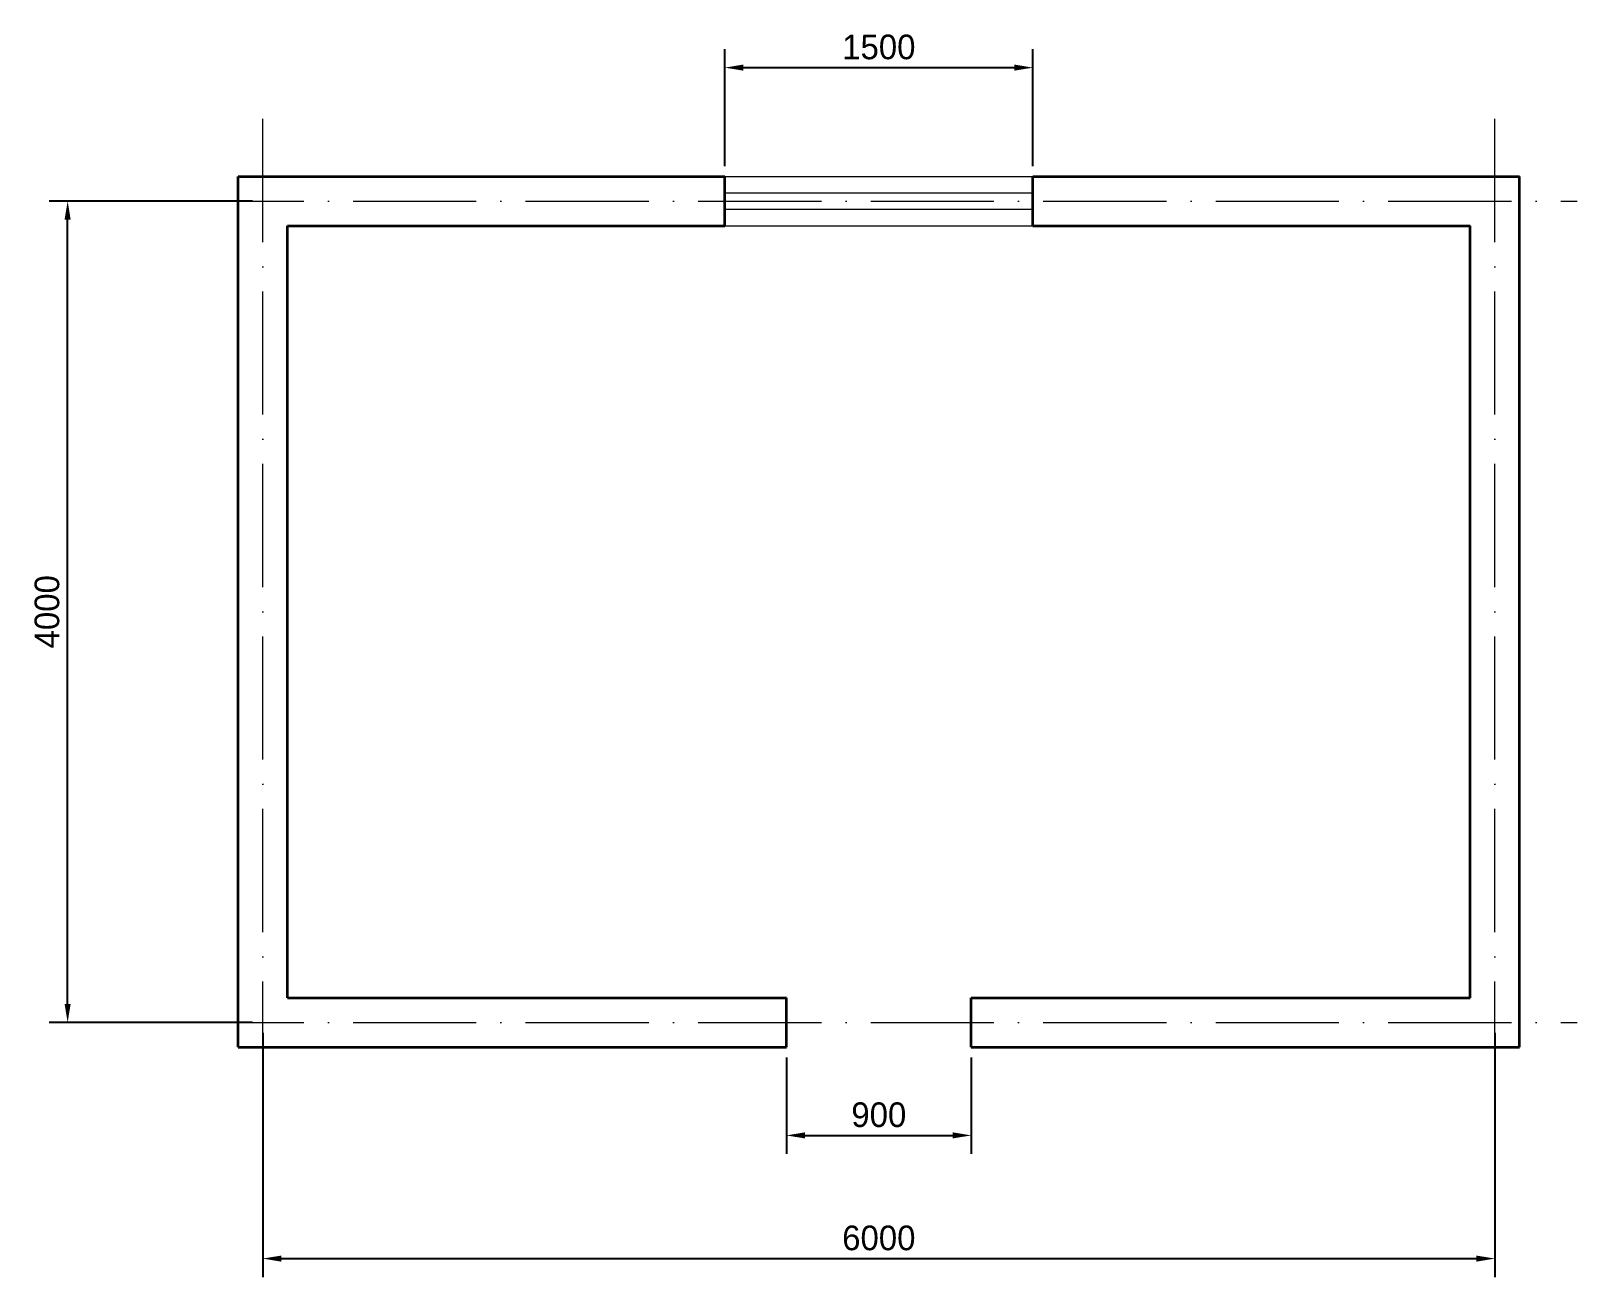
# Model space of a CAD drawing. Header units: millimetres. Extents: x -1129 to 6400, y -1240 to 4829.
import ezdxf

# ---------------------------------------------------------------- set-up
doc = ezdxf.new("R2010")
doc.units = ezdxf.units.MM
doc.linetypes.add('AXIS_DASHDOT', pattern=[840, 600, -120, 0, -120])
for name, color, linetype, lineweight in [('AXIS', 1, 'AXIS_DASHDOT', 13), ('DIM', 3, 'CONTINUOUS', 18), ('WALL', 7, 'CONTINUOUS', 35), ('WINDOW', 4, 'CONTINUOUS', 18)]:
    doc.layers.add(name, color=color, linetype=linetype, lineweight=lineweight)
doc.dimstyles.get("Standard").update_dxf_attribs({"dimtxt": 2.5, "dimasz": 2.5, "dimexe": 1.25, "dimexo": 0.625, "dimtad": 1, "dimcen": 2.5, "dimazin": 3, "dimtfac": 1, "dimtmove": 0, "dimatfit": 3})

msp = doc.modelspace()

# ---------------------------------------------------------------- linework, layer by layer
at = {"layer": 'AXIS'}
for p, q in [((0, -400), (0, 4400)), ((6000, -400), (6000, 4400)), ((-400, 4000), (6400, 4000)), ((-400, 0), (6400, 0))]:
    msp.add_line(p, q, dxfattribs=at)
at = {"layer": 'WALL'}
for p, q in [((-120, -120), (-120, 4120)), ((-120, 4120), (2250, 4120)), ((2250, 3880), (2250, 4120)), ((3750, 4120), (6120, 4120)), ((3750, 3880), (3750, 4120)), ((6120, -120), (6120, 4120)), ((120, 120), (120, 3880)), ((120, 3880), (2250, 3880)), ((3750, 3880), (5880, 3880)), ((5880, 120), (5880, 3880)), ((120, 120), (2550, 120)), ((2550, -120), (2550, 120)), ((3450, 120), (5880, 120)), ((3450, -120), (3450, 120)), ((-120, -120), (2550, -120)), ((3450, -120), (6120, -120))]:
    msp.add_line(p, q, dxfattribs=at)
at = {"layer": 'WINDOW'}
for p, q in [((2250, 4120), (3750, 4120)), ((2250, 4040), (3750, 4040)), ((2250, 3960), (3750, 3960)), ((2250, 3880), (3750, 3880))]:
    msp.add_line(p, q, dxfattribs=at)

# ---------------------------------------------------------------- dimensions: what is measured, and where the dimension line sits
at = {"layer": 'DIM'}
for base, p1, p2 in [((2250, 4650), (2250, 4120), (3750, 4120)), ((0, -1150), (0, 0), (6000, 0)), ((2550, -550), (2550, -120), (3450, -120))]:
    msp.add_linear_dim(base=base, p1=p1, p2=p2, dimstyle='Standard', override={"dimtxt": 120, "dimasz": 90, "dimexe": 90, "dimexo": 50, "dimgap": 40, "dimtad": 1, "dimtih": 0, "dimtoh": 0, "dimdec": 0, "dimzin": 8, "dimtxsty": 'Standard', "dimclrd": 0, "dimclre": 0, "dimclrt": 0}, dxfattribs=at).render()
msp.add_linear_dim(base=(-950, 0), p1=(0, 0), p2=(0, 4000), angle=90, dimstyle='Standard', override={"dimtxt": 120, "dimasz": 90, "dimexe": 90, "dimexo": 50, "dimgap": 40, "dimtad": 1, "dimtih": 0, "dimtoh": 0, "dimdec": 0, "dimzin": 8, "dimtxsty": 'Standard', "dimclrd": 0, "dimclre": 0, "dimclrt": 0}, dxfattribs=at).render()

doc.saveas('drawing.dxf')
